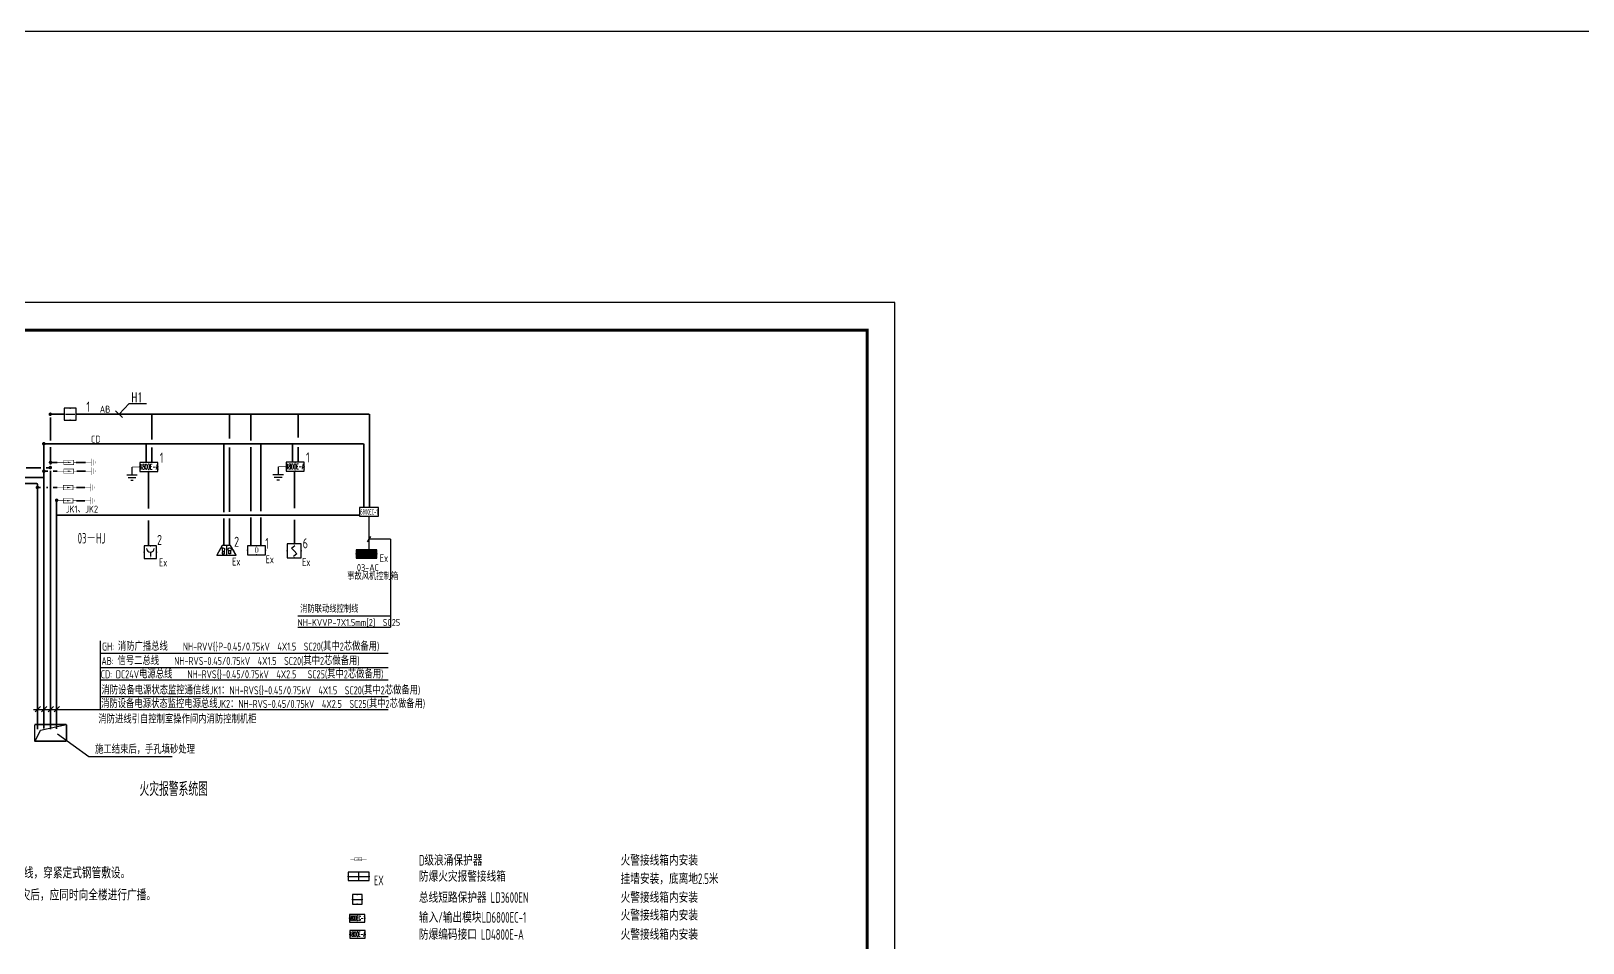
# Model space of a CAD drawing. Extents: x 1151645 to 1632247, y -116298 to 25377.
# Drawn here: x 1370904 to 1426756, y -7422 to 25377 of the extents above; entities that cross this region are included whole.
import ezdxf
from ezdxf.enums import TextEntityAlignment as Align

# ---------------------------------------------------------------- set-up
doc = ezdxf.new("R2010")
doc.units = 0
doc.header["$LTSCALE"] = 1000
doc.header["$MEASUREMENT"] = 0
doc.linetypes.add('DASH', pattern=[0.35, 0.25, -0.1])
doc.linetypes.add('DOTE', pattern=[2.42, 2, -0.2, 0.02, -0.2])
doc.layers.get('0').update_dxf_attribs({"linetype": 'CONTINUOUS'})
for name, color, linetype in [('DIM-消防', 3, 'CONTINUOUS'), ('ELEMENT', 3, 'CONTINUOUS'), ('EQUIP-消防', 3, 'CONTINUOUS'), ('EQUIP-照明', 3, 'CONTINUOUS'), ('EQUIP-箱柜', 3, 'CONTINUOUS'), ('PUB_TEXT', 7, 'CONTINUOUS'), ('PUB_TITLE', 4, 'CONTINUOUS'), ('SIG_TEXT', 7, 'CONTINUOUS'), ('TERM', 2, 'CONTINUOUS'), ('WINDOW', 4, 'CONTINUOUS'), ('WIRE-消防', 5, 'CONTINUOUS'), ('WIRE-照明', 1, 'CONTINUOUS'), ('电信', 7, 'CONTINUOUS'), ('电气', 3, 'CONTINUOUS')]:
    doc.layers.add(name, color=color, linetype=linetype)
doc.styles.add('_TEL_DIM', font='SIMPLEX', dxfattribs={"width": 0.8, "height": 3.5, "bigfont": 'HZTXT'})
doc.styles.add('SCEI', font='sceie.shx', dxfattribs={"width": 0.75, "bigfont": 'sceic.shx'})
doc.styles.add('sceic', font='sceie.shx', dxfattribs={"width": 0.67, "bigfont": 'sceic.shx'})
doc.styles.add('sceie', font='sceie.shx', dxfattribs={"width": 0.7, "bigfont": 'sceic.shx'})
doc.styles.get("Standard").update_dxf_attribs({"font": 'GBENOR', "bigfont": 'GBCBIG'})
doc.styles.add('TG_LINETYPE', font='sceie.shx', dxfattribs={"width": 0.7, "height": 3, "bigfont": 'sceic.shx'})
doc.styles.add('公司统一字体', font='sceie.shx', dxfattribs={"width": 0.7, "bigfont": 'sceic.shx'})
doc.linetypes.add('TG_H', pattern='A,2,-0.45,["H",TG_LINETYPE,S=0.1,R=0,X=-0.33,Y=-0.15],0', length=2.45)

# ---------------------------------------------------------------- blocks, each defined once
blk = doc.blocks.new('$equip$00001590')
for p, q in [((0.5, 0), (-0.5, 0)), ((-0.5, 0), (-0.5, -1)), ((0.5, -1), (0.5, 0)), ((-0.5, -1), (0.5, -1)), ((-0.4, -0.5), (0.4, -0.5))]:
    blk.add_line(p, q)
for p in [(0, 0), (-0.5, -0.5), (0, -1), (0.5, -0.5)]:
    blk.add_point(p)
blk.add_solid([(0.4, -0.5), (0.14, -0.47), (0.14, -0.53)])
at = {"flags": 9}
blk.add_attdef('A', (0, 0), '', height=0.00002, dxfattribs=at)
blk.add_attdef('B', text='', height=0.4, dxfattribs=at).set_placement((0.83, -0.68), align=Align.MIDDLE_CENTER)
blk = doc.blocks.new('$equip$00001928')
for p, q in [((0.65, 0.65), (-0.65, 0.65)), ((-0.65, 0.65), (-0.65, 0)), ((-0.65, 0), (0.65, 0)), ((0.65, 0), (0.65, 0.65))]:
    blk.add_line(p, q)
for p in [(-0.65, 0.33), (0, 0.65), (0, 0), (0.65, 0.33)]:
    blk.add_point(p)
at = {"color": 7, "style": '_TEL_DIM'}
blk.add_attdef('$TEXT$', text='', height=0.34, dxfattribs=at).set_placement((0.01, 0.34), align=Align.MIDDLE_CENTER)
at = {"color": 7, "style": '_TEL_DIM', "flags": 1}
blk.add_attdef('A', text='', height=0.00002, dxfattribs=at).set_placement((0, 0), align=Align.MIDDLE_CENTER)
blk = doc.blocks.new('$element$00000532')
at = {"const_width": 0.0233}
for points in [[(0, 0), (0, -0.283)], [(-0.1, -0.283), (0.1, -0.283), (0.1, -0.717), (-0.1, -0.717), (-0.1, -0.283)], [(0, -1), (0, -0.567)]]:
    blk.add_lwpolyline(points, dxfattribs=at)
for points in [[(-0.033, -0.55), (0.033, -0.55), (0, -0.35), (0.033, -0.55)], [(0.033, -0.55), (0, -0.35), (-0.033, -0.55), (0.033, -0.55)], [(0, -0.367), (-0.033, -0.567), (0.033, -0.567), (0, -0.367)]]:
    blk.add_solid(points)
at = {"flags": 9}
blk.add_attdef('S', (0, 0), '', height=0.00000667, dxfattribs=at)
blk = doc.blocks.new('$equip$00002936')
for p, q in [((-0.75, 0.6), (-0.75, 0)), ((0.75, 0.6), (-0.75, 0.6)), ((-0.75, 0.3), (0.75, 0.3)), ((-0.75, 0), (0.75, 0)), ((0, 0), (0, 0.6)), ((0.75, 0), (0.75, 0.6))]:
    blk.add_line(p, q)
at = {"const_width": 0.04}
blk.add_lwpolyline([(-0.75, 0.6), (-0.75, 0), (0.75, 0), (0.75, 0.6), (-0.75, 0.6), (-0.75, 0)], dxfattribs=at)
for p in [(-0.75, 0.3), (0, 0.6), (0, 0), (0.75, 0.3)]:
    blk.add_point(p)
at = {"color": 7, "style": '_TEL_DIM', "flags": 1}
for tag in ['A', 'REMARK']:
    blk.add_attdef(tag, text='', height=0.00002, dxfattribs=at).set_placement((0, 0), align=Align.MIDDLE_CENTER)
blk = doc.blocks.new('$TelecSys$00000011')
at = {"const_width": 0.5}
blk.add_lwpolyline([(-0.25, 0, 1), (0.25, 0, 1)], format="xyb", close=True, dxfattribs=at)
blk = doc.blocks.new('$element$00000390')
at = {"const_width": 0.0233}
for points in [[(0, 0), (0, -0.38)], [(-0.25, -0.38), (0.25, -0.38)], [(-0.19, -0.5), (0.19, -0.5)], [(-0.06, -0.63), (0.06, -0.63)]]:
    blk.add_lwpolyline(points, dxfattribs=at)
at = {"flags": 9}
blk.add_attdef('S', (0, 0), '', height=0.00000667, dxfattribs=at)
blk = doc.blocks.new('$element$00000277')
for points in [[(0, 0), (0, -0.375)], [(-0.25, -0.375), (0.25, -0.375)], [(-0.188, -0.5), (0.188, -0.5)], [(-0.062, -0.625), (0.062, -0.625)]]:
    blk.add_lwpolyline(points)
at = {"flags": 9}
blk.add_attdef('S', (0, 0), '', height=0.00000667, dxfattribs=at)
blk = doc.blocks.new('$equip$00002679')
for p, q in [((-0.3, 0.7), (-0.7, 0)), ((-0.7, 0), (0.7, 0)), ((0.3, 0.7), (-0.3, 0.7)), ((0.3, 0.7), (-0.3, 0.7)), ((-0.26, 0.25), (-0.3, 0.57)), ((-0.3, 0.57), (-0.13, 0.49)), ((-0.3, 0.25), (-0.3, 0.11)), ((-0.13, 0.25), (-0.3, 0.25)), ((-0.3, 0.11), (-0.13, 0.11)), ((-0.13, 0.49), (-0.17, 0.25)), ((-0.13, 0.11), (-0.13, 0.25)), ((0, 0.7), (0, 0)), ((0.17, 0.11), (0.17, 0.34)), ((0.29, 0.11), (0.17, 0.11)), ((0.29, 0.34), (0.29, 0.11)), ((0.7, 0), (0.3, 0.7))]:
    blk.add_line(p, q)
at = {"const_width": 0.04}
blk.add_lwpolyline([(-0.3, 0.7), (0.3, 0.7), (0.7, 0), (-0.7, 0), (-0.3, 0.7), (0.3, 0.7)], dxfattribs=at)
blk.add_lwpolyline([(-0.3, 0.7), (0.3, 0.7), (0.7, 0), (-0.7, 0), (-0.3, 0.7), (0.3, 0.7)], dxfattribs=at)
blk.add_circle((0.23, 0.43), 0.111)
for p in [(-0.5, 0.35), (0, 0.7), (0, 0), (0.5, 0.35)]:
    blk.add_point(p)
at = {"color": 7, "flags": 1}
for tag, height, p in [('A', 0.00002, (0, 0)), ('B', 0.4, (0.96, 0.3))]:
    blk.add_attdef(tag, text='', height=height, dxfattribs=at).set_placement(p, align=Align.MIDDLE_CENTER)
blk = doc.blocks.new('$equip$00002657')
for p, q in [((-0.5, 1), (-0.5, 0)), ((0.5, 1), (-0.5, 1)), ((-0.5, 0), (0.5, 0)), ((0, 0.5), (0, 0.15)), ((0.5, 0), (0.5, 1))]:
    blk.add_line(p, q)
at = {"const_width": 0.04}
blk.add_lwpolyline([(-0.5, 1), (0.5, 1), (0.5, 0), (-0.5, 0), (-0.5, 1), (0.5, 1)], dxfattribs=at)
blk.add_arc((0, 0.8), 0.3, 180, 0)
for p in [(-0.5, 0.5), (0, 1), (0, 0), (0.5, 0.5)]:
    blk.add_point(p)
at = {"color": 7, "flags": 1}
for tag, height, p in [('A', 0.00002, (0, 0)), ('B', 0.4, (0.76, 0.29))]:
    blk.add_attdef(tag, text='', height=height, dxfattribs=at).set_placement(p, align=Align.MIDDLE_CENTER)
blk = doc.blocks.new('$equip$00002778')
for p, q in [((0.65, 0.65), (-0.65, 0.65)), ((-0.65, 0.65), (-0.65, 0)), ((-0.65, 0), (0.65, 0)), ((0.65, 0), (0.65, 0.65))]:
    blk.add_line(p, q)
at = {"const_width": 0.04}
blk.add_lwpolyline([(-0.65, 0.65), (-0.65, 0), (0.65, 0), (0.65, 0.65), (-0.65, 0.65), (-0.65, 0)], dxfattribs=at)
for p in [(-0.65, 0.33), (0, 0.65), (0, 0), (0.65, 0.33)]:
    blk.add_point(p)
at = {"color": 7}
blk.add_attdef('$TEXT$', text='', height=0.34, dxfattribs=at).set_placement((0.01, 0.34), align=Align.MIDDLE_CENTER)
at = {"color": 7, "flags": 1}
for tag, height, p in [('A', 0.00002, (0, 0)), ('B', 0.4, (0.9, 0.25))]:
    blk.add_attdef(tag, text='', height=height, dxfattribs=at).set_placement(p, align=Align.MIDDLE_CENTER)
blk = doc.blocks.new('*X13')
at = {"color": 0}
for p, q in [((-250, 33), (-83, 200)), ((-250, 68), (-118, 200)), ((-250, 104), (-154, 200)), ((-250, 139), (-189, 200)), ((-250, 174), (-224, 200)), ((-247, 0), (-47, 200)), ((-212, 0), (-12, 200)), ((-177, 0), (23, 200)), ((-141, 0), (59, 200)), ((-106, 0), (94, 200)), ((-71, 0), (129, 200)), ((-35, 0), (165, 200)), ((0, 0), (200, 200)), ((35, 0), (235, 200)), ((71, 0), (250, 179)), ((106, 0), (250, 144)), ((141, 0), (250, 109)), ((177, 0), (250, 73)), ((212, 0), (250, 38)), ((247, 0), (250, 3))]:
    blk.add_line(p, q, dxfattribs=at)
blk = doc.blocks.new('$equip$00002943')
for p, q in [((-0.75, 0.6), (-0.75, 0)), ((0.75, 0.6), (-0.75, 0.6)), ((-0.75, 0), (0.75, 0)), ((0.75, 0), (0.75, 0.6))]:
    blk.add_line(p, q)
for points, const_width in [([(-0.75, 0.3), (0.75, 0.3)], 0.6), ([(-0.75, 0.6), (-0.75, 0), (0.75, 0), (0.75, 0.6), (-0.75, 0.6), (-0.75, 0)], 0.04)]:
    blk.add_lwpolyline(points, dxfattribs=dict(const_width=const_width))
for p in [(-0.75, 0.3), (0, 0.6), (0, 0), (0.75, 0.3)]:
    blk.add_point(p)
at = {"xscale": 0.00300000000061118, "yscale": 0.00300000000061118, "zscale": 0.00300000000061118}
blk.add_blockref('*X13', (0, 0), dxfattribs=at)
at = {"color": 7, "style": '_TEL_DIM', "flags": 1}
for tag in ['A', 'REMARK']:
    blk.add_attdef(tag, text='', height=0.00002, dxfattribs=at).set_placement((0, 0), align=Align.MIDDLE_CENTER)
blk = doc.blocks.new('$Equip$00002649')
for p, q in [((-0.5, 0.5), (-0.5, -0.5)), ((0.5, 0.5), (-0.5, 0.5)), ((-0.2, 0.2), (0.05, 0.4)), ((0, 0), (-0.2, 0.2)), ((0, 0), (0.2, -0.2)), ((0.5, -0.5), (0.5, 0.5)), ((-0.5, -0.5), (0.5, -0.5)), ((0.2, -0.2), (-0.05, -0.4))]:
    blk.add_line(p, q)
at = {"const_width": 0.04}
blk.add_lwpolyline([(-0.5, 0.5), (0.5, 0.5), (0.5, -0.5), (-0.5, -0.5), (-0.5, 0.5), (0.5, 0.5)], dxfattribs=at)
for p in [(-0.5, 0), (0, 0.5), (0.5, 0), (0, -0.5)]:
    blk.add_point(p)
at = {"color": 7, "flags": 1}
for tag, height, p in [('A', 0.00002, (0, 0)), ('B', 0.4, (0.76, -0.21))]:
    blk.add_attdef(tag, text='', height=height, dxfattribs=at).set_placement(p, align=Align.MIDDLE_CENTER)

msp = doc.modelspace()

# ---------------------------------------------------------------- linework, layer by layer
for p, q in [((1383009.4, 7009.7), (1383129.9, 7193.8)), ((1373394.3, 3443.7), (1373394.3, 974.5)), ((1371051.2, 892.5), (1371245.9, 1084)), ((1371274.5, 892.5), (1371469.2, 1084)), ((1371514.7, 892.5), (1371709.4, 1084)), ((1371738, 892.5), (1371932.7, 1084))]:
    msp.add_line(p, q)
at = {"color": 1}
msp.add_lwpolyline([(1151644.8, 25376.6), (1632247.4, 25376.6), (1632247.4, -116298), (1151644.8, -116298)], close=True, dxfattribs=at)
at = {"layer": 'DIM-消防'}
msp.add_line((1373946, 11719.1), (1374193.5, 11471.6), dxfattribs=at)
for points in [[(1374069.8, 11595.4), (1374429.9, 11980.3)], [(1374429.9, 11980.3), (1375063.6, 11980.3)]]:
    msp.add_lwpolyline(points, dxfattribs=at)
at = {"layer": 'ELEMENT', "const_width": 21.6}
for points in [[(1374820.1, 9695.2), (1374537.3, 9695.2)], [(1380082.5, 9704.7), (1379799.8, 9704.7)]]:
    msp.add_lwpolyline(points, dxfattribs=at)
at = {"layer": 'PUB_TEXT'}
for p, q in [((1373394.3, 2995.4), (1383761.4, 2995.4)), ((1373394.3, 2484.2), (1383761.4, 2484.2)), ((1373394.3, 2035.7), (1383761.4, 2035.7)), ((1373394.3, 1447), (1383761.4, 1447))]:
    msp.add_line(p, q, dxfattribs=at)
at = {"layer": 'PUB_TITLE'}
msp.add_lwpolyline([(1342596.1, -26383), (1401996.1, -26383), (1401996.1, 15617), (1342596.1, 15617)], close=True, dxfattribs=at)
at = {"layer": 'PUB_TITLE', "const_width": 100}
msp.add_lwpolyline([(1345096.1, -25383), (1400996.1, -25383), (1400996.1, 14617), (1345096.1, 14617)], close=True, dxfattribs=at)
at = {"layer": 'SIG_TEXT'}
for p, q in [((1371054.6, -161.2), (1371244.6, 225.5)), ((1371244.6, 225.5), (1372177.7, 433.5)), ((1371860.9, 99.3), (1372987.8, -718.2)), ((1372987.8, -718.2), (1375988.4, -718.2))]:
    msp.add_line(p, q, dxfattribs=at)
at = {"layer": 'WINDOW', "color": 4}
msp.add_lwpolyline([(1383413.9, 8239.7), (1382725.3, 8239.7), (1382725.3, 7931.4), (1383413.9, 7931.4)], close=True, dxfattribs=at)
at = {"layer": 'WIRE-消防', "const_width": 60}
for points in [[(1372094.9, 11595.4), (1371596.9, 11595.4)], [(1371599.7, 11482.9), (1371599.7, 10645.9)], [(1372526.9, 11595.4), (1383084.5, 11598)], [(1375250.4, 10677.9), (1375250.4, 11599.5)], [(1378051.7, 10717.6), (1378051.7, 11581.2)], [(1380512.9, 10747.6), (1380512.9, 11597.4)], [(1383084.5, 8254.6), (1383084.5, 11598)], [(1371599.7, 10420.9), (1371599.7, 9784.7)], [(1375250.4, 9857.2), (1375250.4, 10402.3)], [(1378051.7, 8073.7), (1378051.7, 10398.4)], [(1380512.9, 9866.7), (1380512.9, 10411.8)], [(1370719, 9670.3), (1371263.3, 9670.3)], [(1371510.5, 9545), (1371381.6, 9545)], [(1371616.8, 9672.2), (1371443.2, 9672.2)], [(1371854.3, 9862.4), (1371599.7, 9862.4)], [(1371599.7, 9559.7), (1371599.7, 9099.4)], [(1371854.3, 9545), (1371690, 9545)], [(1372526, 9862.4), (1372869.2, 9862.4)], [(1372549.5, 9545), (1372869.2, 9545)], [(1375125.6, 8203.9), (1375125.6, 9533.2)], [(1380388.1, 8213.3), (1380388.1, 9542.7)], [(1371254, 8963), (1371108.6, 8963)], [(1371516, 8963), (1371449.8, 8963)], [(1371599.7, 9142), (1371599.7, 264.4)], [(1371854.3, 8963), (1371689, 8963)], [(1372529.7, 8957.5), (1372849.4, 8957.5)], [(1372529.7, 8484.3), (1372849.4, 8484.3)], [(1378051.7, 6901.5), (1378051.7, 7856.1)], [(1380388.1, 6927.6), (1380388.1, 7798.4)], [(1375125.6, 6857.9), (1375125.6, 7776.4)]]:
    msp.add_lwpolyline(points, dxfattribs=at)
at = {"layer": 'WIRE-消防', "linetype": 'Continuous', "const_width": 60}
for points in [[(1378818.6, 11596.9), (1378818.6, 10645.9)], [(1378818.6, 10420.9), (1378818.6, 8106.5)], [(1378818.6, 7881.5), (1378818.6, 6866.1)]]:
    msp.add_lwpolyline(points, dxfattribs=at)
at = {"layer": 'WIRE-消防', "color": 6, "linetype": 'DOTE'}
for points, const_width in [([(1371820.8, 8520.4), (1371820.8, 267.3)], 60), ([(1371811.5, 7961.2), (1376049.4, 7961.1)], 60), ([(1375999.9, 7961.1), (1382725.3, 7961.1)], 60), ([(1383069.6, 6672), (1383069.6, 7931.4)], 42)]:
    msp.add_lwpolyline(points, dxfattribs=dict(at, const_width=const_width))
at = {"layer": 'WIRE-照明', "color": 0}
msp.add_line((1370994.6, 974.5), (1383761.4, 974.5), dxfattribs=at)
at = {"layer": 'WIRE-照明', "linetype": 'Continuous', "const_width": 60}
for points in [[(1371518.7, 10533.4), (1371361.9, 10533.4)], [(1371357.3, 9321.7), (1371241.3, 9321.7)]]:
    msp.add_lwpolyline(points, dxfattribs=at)
at = {"layer": 'WIRE-照明', "color": 1, "linetype": 'DASH', "const_width": 60}
for points in [[(1377582.9, 10533.4), (1371361.9, 10533.4)], [(1371362, 10537.5), (1371362, 280.3)], [(1375046, 10533.4), (1375046, 9857.2)], [(1382880.1, 10533.4), (1377584.7, 10533.4)], [(1377847.3, 10533.4), (1377847.3, 8065.1)], [(1379177.4, 10533.4), (1379177.4, 8106.5)], [(1380308.5, 10542.9), (1380308.5, 9866.7)], [(1382880.1, 10533.4), (1382880.1, 8239.7)], [(1377847.3, 7847.5), (1377847.3, 6863.1)], [(1379177.4, 7881.5), (1379177.4, 6841.1)]]:
    msp.add_lwpolyline(points, dxfattribs=at)
at = {"layer": 'WIRE-照明', "linetype": 'Continuous', "const_width": 60}
msp.add_lwpolyline([(1371362, 9321.7), (1369641.3, 9321.7, 0.4142136), (1369591.3, 9271.7), (1369591.3, 8834.6)], format="xyb", dxfattribs=at)
at = {"layer": 'WIRE-照明', "color": 3, "linetype": 'TG_H', "const_width": 60}
msp.add_lwpolyline([(1369787.1, 8836), (1369787.1, 9055.6, -0.4142136), (1369837.1, 9105.6), (1371084.1, 9105.6, -0.4142136), (1371134.1, 9055.6), (1371134.1, 266)], format="xyb", dxfattribs=at)
at = {"layer": '电信', "const_width": 57.5}
for points in [[(1371034.6, 433.5), (1371034.6, -161.2)], [(1371037.2, 433.5), (1372175.7, 433.5)], [(1372177.7, 433.5), (1372177.7, -161.2)], [(1371020.3, -161.2), (1372173.5, -161.2)]]:
    msp.add_lwpolyline(points, dxfattribs=at)
at = {"layer": '电气'}
for p, q in [((1383842, 7101.7), (1383069.6, 7101.7)), ((1383842, 7101.7), (1383842, 3935)), ((1380502.2, 4343.7), (1383842, 4343.7)), ((1380502.2, 3935), (1383842, 3935))]:
    msp.add_line(p, q, dxfattribs=at)

# ---------------------------------------------------------------- block references
at = {"layer": 'ELEMENT'}
for name, p, xscale, yscale, zscale, rotation in [('$element$00000532', (1372664.3, 9862.4), 810, 810, 810, 270), ('$element$00000532', (1372664.3, 9545), 810, 810, 810, 270), ('$element$00000390', (1372869.2, 9862.4), 540, 540, 540, 90), ('$element$00000390', (1372869.2, 9545), 540, 540, 540, 90), ('$element$00000532', (1372644.5, 8957.5), 810, 810, 810, 270), ('$element$00000390', (1372849.4, 8957.5), 540, 540, 540, 90), ('$element$00000532', (1372644.5, 8484.3), 810, 810, 810, 270), ('$element$00000390', (1372849.4, 8484.3), 540, 540, 540, 90), ('$element$00000532', (1382392.8, -4407.1), 587.0499839999247, 587.0499839999247, 587.0499839999247, 90)]:
    msp.add_blockref(name, p, dxfattribs=dict(at, xscale=xscale, yscale=yscale, zscale=zscale, rotation=rotation))
at = {"layer": 'ELEMENT', "xscale": 756, "yscale": 756, "zscale": 756}
for p in [(1374537.3, 9695.2), (1379799.8, 9704.7)]:
    msp.add_blockref('$element$00000277', p, dxfattribs=at)
at = {"layer": 'EQUIP-消防'}
for name, p, xscale, yscale, zscale in [('$equip$00001590', (1372310.9, 11811.4), 432, 432, 432), ('$equip$00002657', (1375199.8, 6407.9), 450, 450, 450), ('$Equip$00002649', (1380371.8, 6677.6), 500, 500, 500), ('$equip$00001590', (1382643.2, -5678.5), 352.2299904003739, 352.2299904003739, 352.2299904003739)]:
    msp.add_blockref(name, p, dxfattribs=dict(at, xscale=xscale, yscale=yscale, zscale=zscale))
ref = msp.add_blockref('$equip$00001928', (1375144.1, 9533.2), dxfattribs=dict(at, xscale=498.2400000002235, yscale=498.2400000002235, zscale=498.2400000002235))
ref.add_attrib('$TEXT$', '4800E-A', dxfattribs={"layer": '0', "color": 7, "height": 199.3, "style": '_TEL_DIM', "width": 0.45}).set_placement((1375147.2, 9704.1), align=Align.MIDDLE_CENTER)
ref = msp.add_blockref('$equip$00001928', (1380406.5, 9542.7), dxfattribs=dict(at, xscale=498.2400000002235, yscale=498.2400000002235, zscale=498.2400000002235))
ref.add_attrib('$TEXT$', '4800E-A', dxfattribs={"layer": '0', "color": 7, "height": 199.3, "style": '_TEL_DIM', "width": 0.45}).set_placement((1380409.6, 9713.6), align=Align.MIDDLE_CENTER)
at = {"layer": 'EQUIP-消防', "ltscale": 1.5, "xscale": 500, "yscale": 500, "zscale": 500}
msp.add_blockref('$equip$00002679', (1377936.7, 6522.1), dxfattribs=at)
at = {"layer": 'EQUIP-消防', "xscale": 500, "yscale": 500, "zscale": 500}
msp.add_blockref('$equip$00002778', (1379018.1, 6541.1), dxfattribs=at).add_auto_attribs({'$TEXT$': 'D'})
at = {"layer": 'EQUIP-消防'}
ref = msp.add_blockref('$equip$00001928', (1382639.4, -6671.6), dxfattribs=dict(at, xscale=422.6759884804487, yscale=422.6759884804487, zscale=422.6759884804487))
ref.add_attrib('$TEXT$', '6800EC-1', dxfattribs={"layer": '0', "color": 7, "height": 169.07, "style": '_TEL_DIM', "width": 0.4}).set_placement((1382642.1, -6526.7), align=Align.MIDDLE_CENTER)
ref = msp.add_blockref('$equip$00001928', (1382648.4, -7253.6), dxfattribs=dict(at, xscale=422.6759884804487, yscale=422.6759884804487, zscale=422.6759884804487))
ref.add_attrib('$TEXT$', '4800E-A', dxfattribs={"layer": '0', "color": 7, "height": 169.07, "style": '_TEL_DIM', "width": 0.45}).set_placement((1382651, -7108.6), align=Align.MIDDLE_CENTER)
at = {"layer": 'EQUIP-箱柜', "xscale": 500, "yscale": 500, "zscale": 500}
for name, p in [('$equip$00002943', (1382975.6, 6418.9)), ('$equip$00002936', (1382696.3, -5178.4))]:
    msp.add_blockref(name, p, dxfattribs=at)
at = {"layer": 'TERM', "xscale": 126.7199999997392, "yscale": 126.7199999997392, "zscale": 126.7199999997392}
for p in [(1371596.9, 11595.4), (1371363.2, 10533.4), (1371364.7, 9546.2), (1371598, 9677.7), (1371605.1, 9862.9), (1371133.7, 8961.9), (1371823.8, 8500.8)]:
    msp.add_blockref('$TelecSys$00000011', p, dxfattribs=at)

# ---------------------------------------------------------------- texts
for s, height, style, width, p in [('03－HJ', 382.5, 'sceie', 0.7, (1372581.7, 6943.8)), ('D级浪涌保护器', 382.5, 'sceie', 0.7, (1384862.7, -4640.4)), ('火警接线箱内安装', 382.5, 'sceie', 0.7, (1392122.6, -4640.4)), ('3  广播系统的线路敷设按防火布线要求，采用NH-RVVP-2*1.5mm[2]型电线，穿紧定式钢管敷设。', 400, 'sceic', 0.67, (1359961.1, -5100.1)), ('防爆火灾报警接线箱', 382.5, 'sceie', 0.7, (1384862.7, -5219.4)), ('挂墙安装，底离地2.5米', 382.5, 'sceie', 0.7, (1392122.6, -5304)), ('4  消防应急广播系统的联动控制信号应由消防控制室发出，当确认火灾后，应同时向全楼进行广播。', 400, 'sceic', 0.67, (1359961.1, -5894.4)), ('总线短路保护器 LD3600EN', 382.5, 'sceie', 0.7, (1384862.7, -5979.7)), ('火警接线箱内安装', 382.5, 'sceie', 0.7, (1392122.6, -5979.7)), ('输入/输出模块LD6800EC-1', 382.5, 'sceie', 0.7, (1384862.7, -6694.7)), ('火警接线箱内安装', 382.5, 'sceie', 0.7, (1392122.6, -6616.7)), ('防爆编码接口 LD4800E-A', 382.5, 'sceie', 0.7, (1384862.7, -7308.8)), ('火警接线箱内安装', 382.5, 'sceie', 0.7, (1392122.6, -7308.8))]:
    msp.add_text(s, height=height, dxfattribs=dict(style=style, width=width)).set_placement(p)
at = {"layer": 'DIM-消防', "color": 7, "style": '_TEL_DIM', "width": 0.64}
msp.add_text('H1', height=350, dxfattribs=at).set_placement((1374517.4, 12030.3))
at = {"layer": 'EQUIP-照明', "style": '公司统一字体', "width": 0.7}
msp.add_text('EX', height=350, dxfattribs=at).set_placement((1383245.5, -5349.4))
at = {"layer": 'PUB_TEXT', "style": 'sceie', "width": 0.55}
msp.add_text('6800EC-1', height=196.88, dxfattribs=at).set_placement((1383069.6, 7984.8), align=Align.CENTER)
at = {"layer": 'PUB_TEXT', "style": 'sceie', "width": 0.8}
for s, p in [('03-AC', (1382632.2, 5954.1)), ('事故风机控制箱', (1382282.5, 5638.6)), ('消防联动线控制线', (1380590.6, 4462)), ('NH-KVVP-7X1.5mm[2]  SC25', (1380496.4, 3977.4))]:
    msp.add_text(s, height=252, dxfattribs=at).set_placement(p)
at = {"layer": '电信', "style": 'SCEI'}
for s, height, width, p in [('1', 360, 0.85, (1372897.5, 11865.3)), ('AB', 252, 0.85, (1373375.9, 11773.7)), ('CD', 252, 0.85, (1373058.2, 10699.6)), ('1', 360, 0.85, (1375537.9, 10030.3)), ('1', 360, 0.85, (1380800.4, 10039.8)), ('JK1、JK2', 252, 0.85, (1372155, 8181.4)), ('2', 360, 0.85, (1375438.5, 7075)), ('2', 360, 0.85, (1378212.9, 7007.2)), ('6', 360, 0.85, (1380681.6, 6953)), ('消防进线引自控制室操作间内消防控制机柜', 288, 0.8, (1373327.4, 620.4)), ('施工结束后，手孔填砂处理', 288, 0.8, (1373208.2, -465.9))]:
    msp.add_text(s, height=height, dxfattribs=dict(at, width=width)).set_placement(p, align=Align.MIDDLE_LEFT)
at = {"layer": '电信', "style": 'SCEI', "width": 0.8}
for p in [(1375658.5, 6264.9), (1378289.6, 6296.1), (1379495.1, 6380), (1380807.8, 6278.3), (1383604.8, 6423)]:
    msp.add_text('Ex', height=288, dxfattribs=at).set_placement(p, align=Align.MIDDLE)
at = {"layer": '电信'}
for s, height, style, width, p in [('GH: 消防广播总线    NH-RVV{}P-0.45/0.75kV  4X1.5  SC20(其中2芯做备用)', 288, 'SCEI', 0.8, (1373458.2, 3093.7)), ('AB: 信号二总线    NH-RVS-0.45/0.75kV  4X1.5  SC20(其中2芯做备用)', 288, 'SCEI', 0.8, (1373436.6, 2577.2)), ('CD: DC24V电源总线    NH-RVS{}-0.45/0.75kV  4X2.5   SC25(其中2芯做备用)', 288, 'SCEI', 0.8, (1373413.8, 2097.3)), ('消防设备电源状态监控通信线JK1：NH-RVS{}-0.45/0.75kV  4X1.5  SC20(其中2芯做备用)', 288, 'SCEI', 0.8, (1373438.6, 1519.1)), ('消防设备电源状态监控电源总线JK2：NH-RVS-0.45/0.75kV  4X2.5  SC25(其中2芯做备用)', 288, 'SCEI', 0.8, (1373423.7, 1031.4)), ('火灾报警系统图', 500, 'sceic', 0.67, (1374806.8, -2139.9))]:
    msp.add_text(s, height=height, dxfattribs=dict(at, style=style, width=width)).set_placement(p)
at = {"layer": '电气', "color": 3, "style": 'sceie', "width": 0.7}
msp.add_text('1', height=400, dxfattribs=at).set_placement((1379336.3, 6750.2, -24859.4))

doc.saveas('drawing.dxf')
